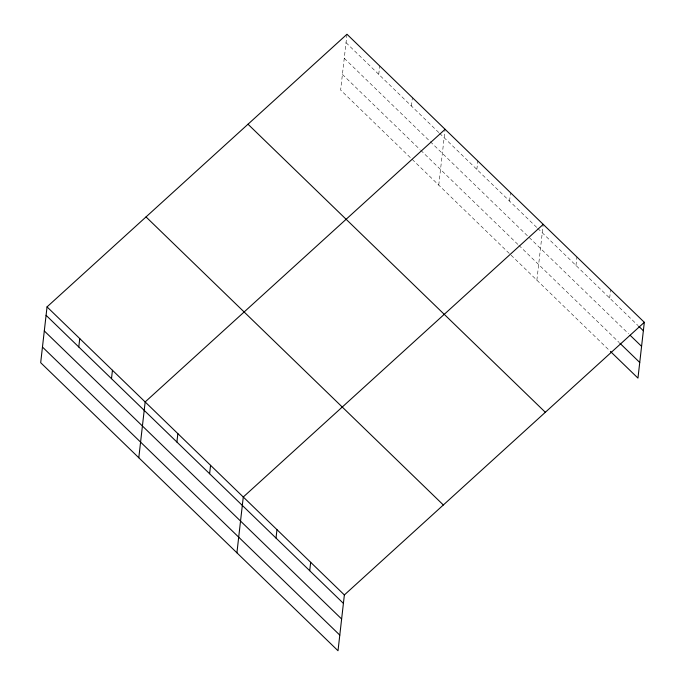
<?xml version="1.0" encoding="UTF-8"?>
<svg xmlns="http://www.w3.org/2000/svg" width="685" height="685" viewBox="0 0 685 685"><rect width="100%" height="100%" fill="white"/><g stroke="black" fill="none" stroke-linecap="round" stroke-linejoin="round"><path stroke-width="0.51" stroke-dasharray="3.42 2.57" d="M346.987 34.25L340.633 90.052L609.624 350.66M378.736 74.357L379.695 65.94M411.445 106.038L412.404 97.621M438.751 185.113L445.104 129.311M476.854 169.409L477.813 160.992M509.563 201.099L510.522 192.682M536.869 280.174L543.222 224.372M575.965 265.429L576.924 257.012M609.659 298.078L610.618 289.661M346.028 42.667L438.828 132.565M439.582 133.301L536.946 227.625M537.708 228.362L638 325.529M344.247 58.302L628.556 333.749M342.414 74.417L419.991 149.578M420.753 150.315L518.117 244.639M518.87 245.376L619.069 342.44"/><path stroke-width="1.03" d="M47.042 306.889L40.68 362.69L338.013 650.75L344.367 594.948L644.32 322.31L346.987 34.25L47.042 306.889L344.367 594.948M78.784 346.995L79.743 338.578M111.492 378.677L112.451 370.26M138.798 457.751L145.16 401.949L445.104 129.311M176.901 442.056L177.86 433.639M209.61 473.737L210.569 465.321M236.916 552.812L243.278 497.01L543.222 224.372M276.012 538.076L276.971 529.659M309.714 570.716L310.673 562.299M644.32 322.31L637.958 378.111L610.386 351.396M638.762 326.274L643.361 330.727M630.089 335.23L641.58 346.362M619.831 343.176L639.739 362.468M248.004 124.225L545.337 412.276M146.025 216.922L443.349 504.973M46.083 315.305L343.408 603.365M44.302 330.949L341.627 619M42.461 347.055L339.794 635.115"/></g></svg>
